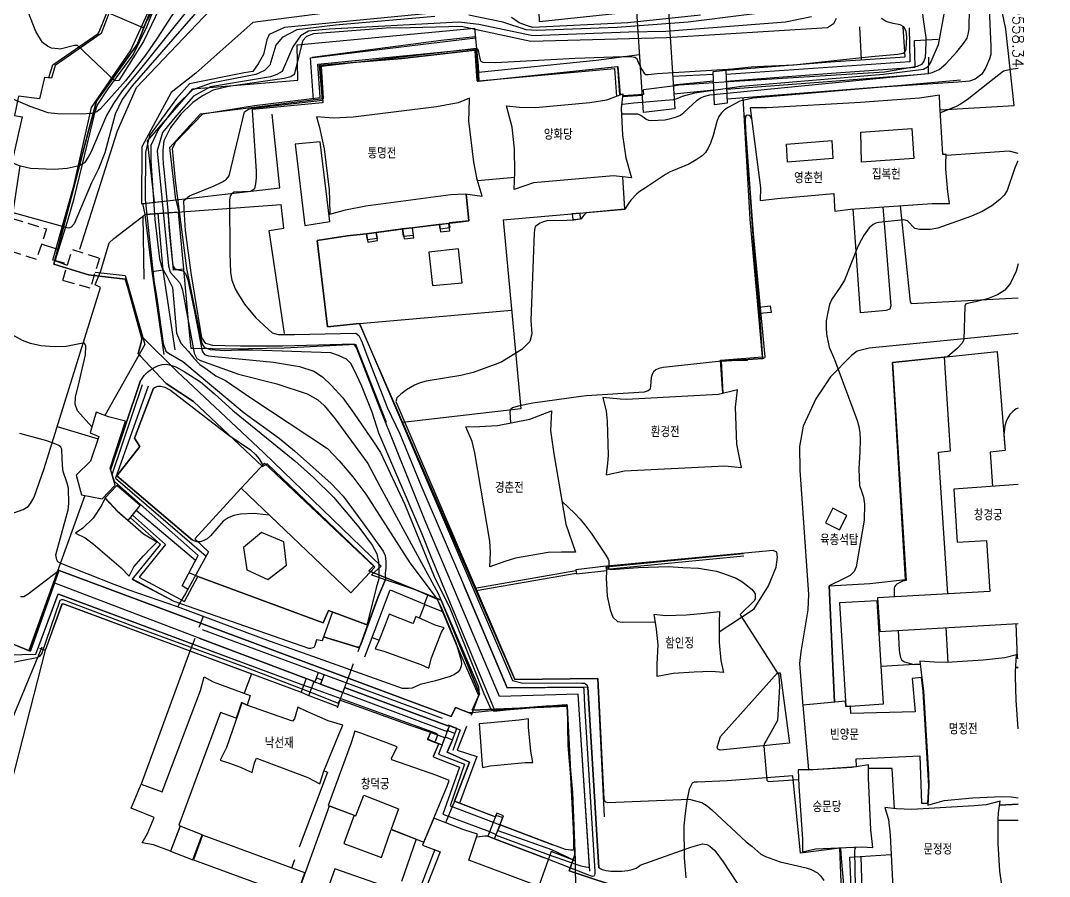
# Model space of a CAD drawing. Header units: feet. Extents: x 197796 to 199821, y 552499 to 555392.
# Drawn here: x 199376.7 to 199564, y 553219.3 to 553375.1 of the extents above; entities that cross this region are included whole.
import ezdxf

# ---------------------------------------------------------------- set-up
doc = ezdxf.new("R2010")
doc.units = ezdxf.units.FT
doc.header["$MEASUREMENT"] = 0
doc.linetypes.add('ANYANG3', pattern=[3, 2, -1])
for name, color, linetype in [('AAA004', 7, 'ANYANG3'), ('AAA008', 7, 'CONTINUOUS'), ('AAC001', 7, 'CONTINUOUS'), ('ADA085', 1, 'CONTINUOUS'), ('AE0101', 7, 'CONTINUOUS'), ('AE150', 7, 'CONTINUOUS'), ('AZ020', 7, 'CONTINUOUS'), ('AZ080', 1, 'CONTINUOUS'), ('AZ0801', 7, 'CONTINUOUS'), ('CAA001', 7, 'CONTINUOUS'), ('CAA002', 30, 'CONTINUOUS'), ('DD001', 3, 'CONTINUOUS'), ('wipco_image', 2, 'CONTINUOUS'), ('wipco_지적', 20, 'CONTINUOUS'), ('ZC003', 7, 'CONTINUOUS'), ('ZC601', 7, 'CONTINUOUS')]:
    doc.layers.add(name, color=color, linetype=linetype)
doc.styles.add('NGSW', font='ROMANS.shx', dxfattribs={"bigfont": 'NGSW.shx'})
picture_1 = doc.add_image_def('image1.jpg', size_in_pixel=(8269, 5907))

msp = doc.modelspace()

# ---------------------------------------------------------------- linework, layer by layer
at = {"layer": 'AAA004', "color": 255}
for points in [[(199374.36, 553333.26), (199373.44, 553333.56), (199374.36, 553336.55), (199375.14, 553339.11), (199381.36, 553337.21), (199379.57, 553331.62), (199374.36, 553333.26)], [(199391.04, 553331.87), (199389.35, 553326.39), (199384.34, 553327.81), (199386.1, 553333.47), (199391.04, 553331.87)]]:
    msp.add_lwpolyline(points, dxfattribs=at)
at = {"layer": 'AAA008', "color": 255}
for points in [[(199460.73, 553343.18), (199459.82, 553346.18), (199459.2, 553349.37), (199458.3, 553356.9), (199458.33, 553358.62), (199458.44, 553360.98), (199456.36, 553360.14), (199452.4, 553359.42), (199437.23, 553357.53), (199433.57, 553357.34), (199430.53, 553357.62), (199431.13, 553355.63), (199431.96, 553351.76), (199432.89, 553344.3), (199432.95, 553342.36), (199432.96, 553339.87), (199435.81, 553340.7), (199439.56, 553341.4), (199455.03, 553343.48), (199457.62, 553343.59), (199460.73, 553343.18)], [(199486.36, 553361.76), (199486.06, 553359.21), (199486.29, 553354.27), (199486.88, 553350.16), (199487.92, 553346.5), (199484.62, 553346.87), (199470.08, 553345.61), (199466.54, 553344.39), (199466.7, 553347.5), (199466.63, 553351.75), (199466.19, 553355.74), (199465.7, 553357.52), (199465.14, 553359.58), (199467.55, 553359.36), (199470.45, 553359.29), (199480.33, 553360.19), (199483.41, 553360.7), (199486.36, 553361.76)], [(199544.04, 553361.57), (199540.39, 553360.98), (199529.64, 553360.23), (199512.54, 553359.27), (199509.56, 553359.24), (199509.9, 553356.36), (199511.39, 553344.65), (199511.36, 553342.35), (199514.51, 553342.75), (199524.8, 553343.63), (199524.91, 553341.2), (199524.95, 553340.45), (199527.79, 553340.82), (199542.68, 553341.81), (199545.85, 553341.82), (199545.55, 553343.92), (199545.18, 553348.08), (199545.18, 553349.11), (199545.25, 553350.74), (199544.63, 553350.74), (199544.09, 553359.84), (199544.04, 553361.57)], [(199538.99, 553355.5), (199539.37, 553350.04), (199529.81, 553349.32), (199529.66, 553354.82), (199538.99, 553355.5)], [(199524.42, 553353.29), (199524.57, 553349.99), (199516.34, 553349.32), (199516.18, 553352.65), (199524.42, 553353.29)], [(199482.7, 553306.49), (199483.31, 553303.99), (199483.47, 553302.22), (199483.66, 553295.96), (199483.55, 553294.58), (199483.31, 553292.41), (199486.65, 553293.13), (199504.9, 553294.06), (199507.93, 553293.79), (199507.09, 553298.02), (199506.86, 553304.74), (199507.23, 553307.91), (199503.76, 553307.06), (199487.01, 553306.16), (199485.88, 553306.23), (199482.7, 553306.49)], [(199395.77, 553302.18), (199392.69, 553302.98), (199391.21, 553303.56), (199390.45, 553303.84), (199389.35, 553300.09), (199390.93, 553299.39), (199389.4, 553294.91), (199386.76, 553292.36), (199387.78, 553288.78), (199391.5, 553288.03), (199393.92, 553290.57), (199392.96, 553293.64), (199395.77, 553302.18)], [(199473.38, 553304.09), (199473.18, 553300.52), (199473.8, 553296.23), (199475.97, 553283.44), (199477.7, 553278.37), (199475.16, 553278.37), (199472.75, 553278.31), (199466.77, 553277.28), (199464.86, 553276.67), (199462.13, 553275.69), (199462.22, 553278.29), (199462.12, 553280.37), (199459.39, 553296.46), (199458.89, 553298.49), (199457.75, 553301.18), (199460.27, 553301.2), (199463.5, 553301.43), (199469.41, 553302.57), (199473.38, 553304.09)], [(199436.81, 553270.95), (199441.2, 553275.6), (199421.11, 553294.53), (199416.83, 553289.98), (199436.81, 553270.95)], [(199394.22, 553290.47), (199392.05, 553288.25), (199394.37, 553285.73), (199396.24, 553284.09), (199398.45, 553286.85), (199394.22, 553290.47)], [(199558.34, 553290.66), (199546.62, 553289.81), (199547.21, 553280.16), (199552.56, 553280.49), (199553.17, 553271.19), (199532.71, 553270.05), (199533.12, 553263.9), (199558.34, 553265.37)], [(199401.47, 553280.18), (199399.05, 553281.65), (199394.28, 553285.79), (199392.9, 553287.28), (199392.04, 553288.25), (199391.42, 553286.84), (199389.88, 553284.56), (199388.03, 553282.71), (199386.66, 553281.83), (199388.43, 553280.96), (199389.86, 553279.85), (199394.96, 553275.49), (199396.42, 553273.97), (199397.3, 553275.7), (199399.05, 553277.69), (199400.39, 553279.06), (199401.47, 553280.18)], [(199420.54, 553281.92), (199417.25, 553279.17), (199417.85, 553275.13), (199421.7, 553273.35), (199425.07, 553276.01), (199424.58, 553280.21), (199420.54, 553281.92)], [(199526.95, 553250.23), (199533.83, 553250.73), (199532.66, 553269.48), (199525.81, 553269.12), (199526.95, 553250.23)], [(199453.81, 553264.55), (199452.14, 553265.06), (199449.73, 553266.14), (199448.63, 553266.63), (199448.25, 553265.57), (199448.09, 553265.39), (199443.82, 553267.04), (199443.04, 553265.11), (199441.89, 553262.2), (199441.25, 553260.74), (199442.84, 553260.33), (199449.56, 553257.9), (199451, 553257.25), (199451.5, 553259.11), (199453.3, 553263.76), (199453.81, 553264.55)], [(199492.58, 553255.7), (199492.6, 553257.97), (199492.76, 553261.45), (199492.5, 553264.35), (199492.03, 553267.04), (199494.07, 553266.83), (199497.93, 553266.91), (199501.19, 553267.22), (199503.96, 553267.57), (199503.87, 553265.53), (199503.86, 553261.89), (199504.18, 553258.64), (199504.7, 553256.46), (199502.49, 553256.63), (199499.32, 553256.52), (199495.54, 553256.26), (199492.58, 553255.7)], [(199558.34, 553246.2), (199557.98, 553251.38), (199557.88, 553255.69), (199557.87, 553256.63), (199558.01, 553259.65), (199555.94, 553259.1), (199551.98, 553258.68), (199545.34, 553258.23), (199543.08, 553258.34), (199540.41, 553258.5), (199540.74, 553255.96), (199541.08, 553253.1), (199542.03, 553237.95), (199542.08, 553235.88), (199541.91, 553232.26), (199544.86, 553233.12), (199550.05, 553233.6), (199555.39, 553233.87), (199557.04, 553233.82), (199558.33, 553233.6)], [(199418.45, 553252.25), (199417.95, 553250.52), (199416.91, 553251), (199416.37, 553249.36), (199415.95, 553248.1), (199413.08, 553249.17), (199405.49, 553228.63), (199405.73, 553228.53), (199403.94, 553223.94), (199400.87, 553225.07), (199398.8, 553225.43), (199399.78, 553227.12), (199400.99, 553230.07), (199399.35, 553230.73), (199396.78, 553231.71), (199398.61, 553236.11), (199402.46, 553234.72), (199409.44, 553253.15), (199410.07, 553255.64), (199411.73, 553254.76), (199418.45, 553252.25)], [(199539.05, 553255.34), (199539.6, 553249.26), (199527.86, 553248.97), (199527.83, 553250.28), (199526.94, 553250.22), (199526.88, 553251.25), (199519.11, 553250.51), (199520.16, 553238.72), (199528.92, 553239.33), (199528.85, 553240.72), (199540.46, 553241.27), (199540.74, 553232.67), (199541.91, 553232.68), (199542.05, 553235.72), (199541.04, 553253.06), (199540.71, 553255.51), (199539.05, 553255.34)], [(199435.37, 553246.83), (199432.71, 553247.67), (199428.68, 553249.39), (199427.15, 553250.13), (199426.57, 553248.03), (199426.21, 553247.58), (199417.85, 553250.51), (199416.95, 553250.93), (199416.29, 553248.89), (199414.16, 553242.78), (199412.99, 553240.46), (199414.73, 553239.95), (199416.69, 553239.19), (199417.72, 553238.7), (199418.82, 553238.25), (199419.27, 553240.02), (199419.63, 553240.87), (199428.95, 553237.32), (199431.19, 553236.18), (199431.91, 553238.45), (199434.6, 553245.13), (199435.37, 553246.83)], [(199460.17, 553247.07), (199460.34, 553244.66), (199460.69, 553240.5), (199460.81, 553239.12), (199462.21, 553239.45), (199468.54, 553240.03), (199469.96, 553240.04), (199469.6, 553242.13), (199469.17, 553246.5), (199469.14, 553247.98), (199467.49, 553247.75), (199461.62, 553247.21), (199460.17, 553247.07)], [(199444.17, 553227.89), (199450.08, 553225.55), (199454.35, 553235.74), (199454.73, 553236.79), (199452.45, 553237.69), (199444.27, 553240.57), (199444.24, 553240.79), (199445.23, 553242.91), (199443.17, 553243.72), (199438.64, 553245.37), (199437.56, 553245.77), (199436.9, 553243.61), (199432.7, 553232.23), (199437.71, 553230.37), (199439.19, 553234.11), (199445.51, 553231.6), (199444.17, 553227.89)], [(199531.09, 553239.61), (199528.08, 553239.15), (199524.08, 553238.89), (199520.65, 553238.72), (199518.3, 553238.69), (199518.42, 553235.76), (199519.06, 553226.08), (199519.08, 553223.8), (199521.44, 553224.31), (199529.8, 553224.68), (199531.85, 553224.57), (199531.53, 553227.8), (199531.06, 553237.27), (199531.09, 553239.61)], [(199426.58, 553214.59), (199428.6, 553220.2), (199432.9, 553232.15), (199437.44, 553230.47), (199435.52, 553225.29), (199442.41, 553222.76), (199444.16, 553227.88)], [(199555.08, 553232.99), (199552.52, 553232.37), (199550.33, 553232.14), (199539, 553231.48), (199536.21, 553231.64), (199534.07, 553231.87), (199534.75, 553229.68), (199535.05, 553226.85), (199535.45, 553218.51), (199535.39, 553216.24), (199535.1, 553213.78), (199537.42, 553214.44), (199539.98, 553214.95), (199547.84, 553215.39), (199551.96, 553215.41), (199553.07, 553215.37), (199556.02, 553214.95), (199555.5, 553216.95), (199555.02, 553220.27), (199554.69, 553225.3), (199554.68, 553229.67), (199554.79, 553230.91), (199555.08, 553232.99)], [(199469.68, 553218), (199458.29, 553222.3), (199459.9, 553226.99), (199457.41, 553227.77), (199451.94, 553229.9), (199449.89, 553225.02), (199453.06, 553223.82), (199450.86, 553218.07), (199450.32, 553216.87), (199452.23, 553216.32), (199461.97, 553212.7), (199460.6, 553208.69), (199465.43, 553206.73), (199469.68, 553218)], [(199409.74, 553226.9), (199405.73, 553228.49), (199403.94, 553223.92), (199408.04, 553222.33), (199409.74, 553226.9)], [(199444.16, 553227.88), (199448.71, 553226.07), (199446.03, 553218.39)], [(199409.8, 553226.85), (199408.14, 553222.36), (199426.83, 553215.45), (199428.41, 553219.98), (199409.8, 553226.85)], [(199442.41, 553217.75), (199433.88, 553220.67), (199432.21, 553215.91)]]:
    msp.add_lwpolyline(points, dxfattribs=at)
at = {"layer": 'AAC001', "color": 255}
for points in [[(199385.2, 553330.56), (199382.98, 553331.36), (199385.19, 553338.53), (199386.44, 553342.76), (199390.26, 553358.51), (199390.61, 553359.64), (199392.6, 553362.71), (199397.15, 553368.9), (199399.68, 553374), (199403.3, 553383.17)], [(199383.48, 553333.42), (199380.46, 553334.4)], [(199390.25, 553329.3), (199395.69, 553328.74), (199399.28, 553316.16), (199392, 553303.25)], [(199398.91, 553317.44), (199405.22, 553311.15), (199420.89, 553296.47), (199442.31, 553275.78), (199440.6, 553274.19), (199443.22, 553273.32), (199448.51, 553271.55), (199452.55, 553269.77), (199455.76, 553262.12), (199459.52, 553253.52), (199460.04, 553252.25), (199459.08, 553249.58), (199458.72, 553248.64)], [(199416.83, 553289.98), (199408.42, 553280.76), (199410.89, 553278.38), (199406.7, 553270.82), (199405.75, 553269.27), (199405.25, 553268.36)], [(199388.35, 553288.66), (199378.14, 553260.46)], [(199393.68, 553272.43), (199383.89, 553276.35)], [(199438.16, 553260.26), (199439.55, 553264.14), (199441.78, 553270.21), (199443.11, 553273.36)], [(199431.79, 553258.69), (199422.17, 553262.07), (199413.19, 553265.42), (199405.22, 553268.37), (199396.44, 553271.4)], [(199409.9, 553266.64), (199409.13, 553264.61)], [(199408.37, 553262.61), (199407.24, 553259.63), (199398.61, 553236.11)], [(199434.36, 553249.99), (199434.99, 553251.8), (199436.42, 553255.7), (199437.3, 553258.07)], [(199492.18, 553211.64), (199477.8, 553216.59), (199477.7, 553222.1), (199477.55, 553226.43), (199477.2, 553234.62), (199476.46, 553243.23), (199476.28, 553250.43), (199472.37, 553250.31), (199465.42, 553249.78), (199458.9, 553249.11)], [(199457.9, 553246.62), (199456.15, 553242.29), (199459.76, 553241.17), (199456.59, 553232.64), (199455.67, 553232.99), (199454.07, 553229.07)], [(199431.94, 553238.52), (199432.58, 553238.31), (199427.39, 553224.61)], [(199452.08, 553224.19), (199448.99, 553216.14)], [(199426.04, 553220.86), (199426.64, 553222.42)], [(199477.68, 553222.15), (199473.28, 553223.85), (199470.55, 553216.18), (199469.36, 553216.69)]]:
    msp.add_lwpolyline(points, dxfattribs=at)
at = {"layer": 'ADA085', "color": 255}
for points in [[(199395.31, 553383.17), (199391.32, 553372.8), (199382.94, 553366.94), (199382.29, 553364.65), (199381.04, 553364.79), (199380.09, 553360.87), (199376.29, 553361.36), (199375.54, 553357.86), (199376.97, 553357.59), (199375.07, 553349.31), (199376.54, 553348.7), (199375.05, 553339.04), (199365.06, 553297.8), (199364.32, 553295.92), (199362.5, 553292.29), (199361.92, 553291.6), (199350.67, 553287.78), (199350.29, 553287.97), (199350.01, 553288.77), (199349.95, 553294.31)], [(199384.69, 553330.95), (199382.53, 553331.49), (199386.37, 553345.04), (199389.6, 553359.29), (199396.71, 553369.59), (199400.09, 553377.11), (199402.42, 553383.17)], [(199387.48, 553333.52), (199394.34, 553355.03), (199397.76, 553362.96), (199413.7, 553379.68), (199420.43, 553383.17)], [(199520.03, 553383.16), (199520.07, 553379.3), (199494.67, 553376.78), (199495.79, 553359.05)], [(199544.15, 553358.89), (199557.6, 553359.65), (199556.1, 553373.55), (199555.1, 553378.24), (199553.45, 553383.16)], [(199490.13, 553358.37), (199488.87, 553376.76), (199471.17, 553374.91), (199470.98, 553380.53), (199442.93, 553377.89), (199418.96, 553374.78), (199408.58, 553365.54), (199404.11, 553362.03), (199398.73, 553352.16), (199398.68, 553341.79), (199423.9, 553344.68)], [(199558.34, 553350.95), (199556.73, 553351.35), (199545.24, 553350.54)], [(199346.51, 553275.17), (199377.16, 553286.12), (199378.03, 553286.66), (199378.5, 553287.18), (199379.12, 553288.36), (199380.94, 553293.6), (199391.24, 553326.54), (199390.26, 553327.02), (199391.26, 553329.58), (199392.79, 553334.64), (199393.65, 553335.47), (199399.37, 553339.83), (199424.12, 553341.62)], [(199533.67, 553341.21), (199535.17, 553323.21), (199534.98, 553322.6), (199534.28, 553322.33), (199529.61, 553321.89), (199528.27, 553340.85)], [(199536.88, 553341.42), (199538.66, 553323.94), (199538.85, 553323.61), (199558.34, 553324.66)], [(199558.34, 553318.13), (199531.22, 553315.51), (199529.03, 553314.92), (199528.01, 553314.17), (199524.18, 553310.27), (199521.51, 553306.25), (199519.17, 553301.27), (199518.49, 553297.61), (199518.58, 553293.29), (199520.17, 553270.63), (199520.01, 553267.82), (199518.75, 553260.21), (199518.54, 553258.06), (199519.13, 553250.34)], [(199503.87, 553263.83), (199510.27, 553268.04), (199512.87, 553272.24), (199514.24, 553275.63), (199514.54, 553277.42), (199514.4, 553278.34), (199513.74, 553278.65), (199483.43, 553275.78), (199483.29, 553273.7), (199483.48, 553270.32), (199484.03, 553267.83), (199484.53, 553266.52), (199485.39, 553265.73), (199486.23, 553265.58), (199492.27, 553265.67)], [(199380.52, 553261.06), (199374.82, 553247.26)], [(199525.91, 553222.98), (199525.84, 553224.43), (199518.68, 553223.56), (199517.32, 553237.62), (199505.36, 553236.71), (199499.96, 553236.5), (199499.34, 553236.49), (199498.98, 553236.28), (199498.44, 553235.19), (199497.99, 553233.07), (199497.67, 553230.77), (199497.47, 553228.53), (199497.51, 553222.75), (199497.83, 553219.04)]]:
    msp.add_lwpolyline(points, dxfattribs=at)
msp.add_lwpolyline([(199516.71, 553243.55), (199504.07, 553242.28), (199503.65, 553242.49), (199503.5, 553242.85), (199504.14, 553244.79), (199514.51, 553256.36), (199514.99, 553256.35)], close=True, dxfattribs=at)
at = {"layer": 'AE0101', "color": 255}
msp.add_lwpolyline([(199483.42, 553275.03), (199483.32, 553275.82), (199477.77, 553275.11), (199477.89, 553274.38)], close=True, dxfattribs=at)
at = {"layer": 'AE150', "color": 255}
for points in [[(199495.79, 553359.05), (199490.13, 553358.37), (199488.87, 553376.76), (199494.67, 553376.78)], [(199505.36, 553360.11), (199503.05, 553359.78), (199502.81, 553365.85), (199505.1, 553366.11)], [(199398.96, 553341.82), (199404.96, 553342.51), (199405.46, 553340.27), (199399.37, 553339.83)], [(199478.58, 553340.06), (199477.11, 553339.93), (199477.22, 553338.91), (199478.65, 553339.06)], [(199454.67, 553338.21), (199452.94, 553337.99), (199453.12, 553336.65), (199454.84, 553336.85)], [(199441.44, 553336.54), (199439.66, 553336.29), (199439.93, 553334.81), (199441.64, 553335.07)], [(199448.01, 553337.41), (199446.2, 553337.19), (199446.55, 553335.39), (199448.26, 553335.59)], [(199511.26, 553321.77), (199511.17, 553322.98), (199513.2, 553323.17), (199513.34, 553321.99)], [(199507.23, 553313.31), (199508.95, 553313.42), (199508.96, 553313.27), (199507.24, 553313.18)], [(199430.26, 553254.65), (199430.9, 553256.46), (199431.94, 553256.07), (199431.3, 553254.29)], [(199430.12, 553254.81), (199428.67, 553255.37), (199427.74, 553252.84), (199429.16, 553252.28)], [(199456.13, 553246.24), (199454.76, 553246.76), (199454.33, 553245.67), (199453.99, 553244.75), (199455.31, 553244.19)], [(199453.42, 553243.26), (199453.9, 553244.53), (199451.34, 553245.53), (199450.84, 553244.28)], [(199464.63, 553230.34), (199463.37, 553230.82), (199461.75, 553226.67), (199463, 553226.17)]]:
    msp.add_lwpolyline(points, close=True, dxfattribs=at)
at = {"layer": 'AZ020', "color": 255}
msp.add_lwpolyline([(199525.83, 553282.43), (199527.13, 553285.02), (199524.56, 553286.34), (199523.23, 553283.69)], close=True, dxfattribs=at)
at = {"layer": 'AZ080', "color": 255}
for points in [[(199429.74, 553368.47), (199453.29, 553371.56), (199459.5, 553372.25)], [(199504.64, 553307.28), (199504.32, 553313.14), (199511.83, 553313.59), (199511.27, 553321.61), (199510.31, 553332.43), (199508.58, 553357.85)], [(199464.56, 553338.84), (199486.73, 553340.77), (199486.33, 553346.68)], [(199483.03, 553230.19), (199481.82, 553255.37), (199466.67, 553255.18), (199438.38, 553320), (199432.59, 553319.39), (199430.67, 553335.07), (199436.14, 553335.95), (199439.66, 553336.29), (199446.38, 553337.22), (199452.88, 553337.98), (199458.32, 553338.68), (199457.83, 553343.56)], [(199399.16, 553328.07), (199399, 553339.55)], [(199480.31, 553220.3), (199478.23, 553252.52), (199463.91, 553252.05), (199450.35, 553284.04)], [(199463.04, 553249.54), (199451.45, 553277.51)], [(199481.99, 553220.85), (199479.99, 553253.79), (199465.31, 553253.65), (199457.3, 553272.49)]]:
    msp.add_lwpolyline(points, dxfattribs=at)
at = {"layer": 'AZ0801', "color": 255}
for points in [[(199382.29, 553364.65), (199381.84, 553364.76), (199382.56, 553367.04), (199390.78, 553372.76), (199391, 553373.05), (199394.75, 553382.43), (199395.04, 553383.17)], [(199505.1, 553366.11), (199524.16, 553367.63), (199537.76, 553368.55), (199537.39, 553373.97)], [(199538.47, 553373.82), (199538.64, 553367.61), (199505.14, 553365.28)], [(199529.81, 553368.01), (199529.5, 553373.98)], [(199401.04, 553342.06), (199399.8, 553353.21), (199408.05, 553362.71), (199427.15, 553364.28), (199427.05, 553370.69), (199459.36, 553373.75), (199460.01, 553366.8), (199460.14, 553364.17), (199484.82, 553366.39), (199485.17, 553361.33)], [(199430, 553360.69), (199429.46, 553368.32), (199459.53, 553371.96)], [(199404.96, 553342.51), (199403.85, 553351.99), (199409.46, 553358.17), (199431.86, 553360.92), (199431.46, 553366.85), (199459.7, 553370.11)], [(199505.19, 553364.1), (199524.37, 553365.56), (199538.77, 553366.57), (199539.57, 553366.62), (199539.49, 553371.49), (199543.78, 553371.75)], [(199460.06, 553365.74), (199481.46, 553367.9), (199489.41, 553368.93)], [(199505.25, 553362.62), (199525.21, 553364.15), (199539.23, 553365.23), (199541.99, 553365.49), (199542.07, 553368.49)], [(199495.41, 553365.01), (199502.83, 553365.37)], [(199495.51, 553363.44), (199502.88, 553364.14)], [(199505.33, 553360.88), (199524.71, 553362.39), (199537.07, 553363.35), (199547.86, 553364.33)], [(199486.31, 553361.33), (199489.91, 553361.53)], [(199495.62, 553361.76), (199502.94, 553362.5)], [(199504.56, 553307.25), (199504.15, 553313.3), (199511.77, 553313.9), (199509.54, 553338.95), (199508.26, 553361.11)], [(199423.9, 553344.68), (199422.46, 553358.08)], [(199433.01, 553338.52), (199431.22, 553353.08), (199426.68, 553352.63), (199428.46, 553337.83), (199433.01, 553338.52)], [(199459.88, 553346.01), (199466.65, 553346.62)], [(199443.29, 553301.98), (199437.71, 553316.16), (199424.65, 553315.51), (199414.96, 553315.32), (199408.17, 553315.4), (199407.76, 553315.43), (199407.36, 553319.01), (199406.38, 553329.84), (199404.5, 553329.7), (199403.52, 553340.13)], [(199406.38, 553329.84), (199405.43, 553340.27)], [(199424.7, 553318.16), (199421.93, 553336.92), (199424.62, 553337.35), (199424.12, 553341.62)], [(199402.83, 553314.36), (199400.63, 553329.51), (199399.37, 553339.83)], [(199404.8, 553315.16), (199402.66, 553329.67), (199401.71, 553340)], [(199400.64, 553329.47), (199402.66, 553329.73)], [(199524.91, 553251.06), (199523.94, 553272.2), (199531.33, 553272.65), (199537.81, 553273.38), (199535.45, 553312.87), (199554.53, 553314.85), (199555.98, 553296.83), (199553.25, 553296.58), (199553.66, 553290.33)], [(199545.55, 553270.77), (199543.82, 553296.58), (199546.04, 553296.81), (199544.95, 553313.86)], [(199398.47, 553309.44), (199393.05, 553293.35)], [(199407.11, 553271.56), (199406.1, 553272.23), (199409.02, 553277.77), (199393.79, 553291.21), (199393.36, 553292.51), (199398.87, 553308.9)], [(199399.88, 553308.57), (199393.93, 553291.79), (199410.48, 553277.64)], [(199400.9, 553308.21), (199397.39, 553299.12), (199398.36, 553297.61), (199394.17, 553292.25), (199408, 553280.51)], [(199383.33, 553301.25), (199390.79, 553298.98)], [(199404.63, 553269.39), (199397.06, 553273.42), (199402.16, 553279.72), (199396.66, 553284.61)], [(199397.04, 553285.08), (199403.06, 553279.73), (199398.25, 553273.79), (199406.52, 553269.34), (199408.94, 553273.92), (199431.78, 553265.49), (199432.72, 553267.75), (199439.89, 553265.05)], [(199483.34, 553275.66), (199508.32, 553278.11)], [(199508.4, 553277.59), (199483.4, 553275.2)], [(199375.33, 553261.6), (199378.43, 553260.35), (199383.69, 553275.03), (199455.1, 553248.4), (199455.89, 553250.06), (199458.83, 553248.92)], [(199459.41, 553271.82), (199477.78, 553275.01)], [(199477.87, 553274.48), (199459.64, 553271.28)], [(199367.22, 553259.48), (199374.34, 553259.65), (199379.44, 553259.76), (199383.51, 553270.76), (199428.21, 553254.12)], [(199439.33, 553259.28), (199443.96, 553271.48), (199450.22, 553268.9), (199450.84, 553270.53)], [(199380.09, 553260.88), (199381.19, 553260.49), (199384.28, 553269.02), (199427.74, 553252.84)], [(199433.46, 553267.47), (199431.6, 553262.19), (199430.57, 553262.38), (199430.27, 553261.37)], [(199449.3, 553266.33), (199450.28, 553268.8), (199453.49, 553267.52)], [(199558.34, 553258.99), (199558.25, 553258.99), (199557.96, 553265.35)], [(199409.76, 553264.27), (199453.46, 553248.12)], [(199545.57, 553258.25), (199545.24, 553264.61)], [(199409.18, 553262.68), (199428.67, 553255.37)], [(199431.86, 553262.93), (199438.39, 553260.9)], [(199440.67, 553262.8), (199441.94, 553262.32)], [(199540.48, 553257.96), (199533.41, 553257.53)], [(199558.34, 553257.37), (199557.9, 553257.36)], [(199431.3, 553254.29), (199445.93, 553248.87), (199454.33, 553245.67), (199452.8, 553241.6), (199457.49, 553239.73), (199454.9, 553232.14), (199462.74, 553229.2)], [(199429.16, 553252.28), (199434.45, 553250.24)], [(199429.67, 553253.64), (199434.96, 553251.71)], [(199435.68, 553253.68), (199454.49, 553246.71), (199454.53, 553246.85), (199456.7, 553246.02), (199455.36, 553242.26)], [(199452.81, 553243.5), (199451.8, 553241.1), (199456.58, 553239.18), (199453.58, 553230.64), (199462.08, 553227.5)], [(199455.31, 553244.19), (199454.38, 553241.95), (199458.45, 553240.14), (199455.67, 553232.99), (199463.13, 553230.18)], [(199535.81, 553231.68), (199535.42, 553238.99), (199531.08, 553238.99)], [(199554.98, 553232.27), (199558.33, 553232.44)], [(199463.59, 553227.7), (199473.33, 553224.2)], [(199463.99, 553228.72), (199473.57, 553225.09)], [(199463, 553226.17), (199472.1, 553222.67)], [(199463.25, 553226.81), (199472.76, 553223.3)], [(199520.51, 553184.54), (199527.44, 553184.83), (199526.46, 553208.76), (199525.91, 553222.98)], [(199521.63, 553179.14), (199529.63, 553179.59), (199528.78, 553198.67), (199527.68, 553222.82), (199535.22, 553223.3)], [(199535, 553179.67), (199534.65, 553186.14), (199530.83, 553187), (199529.73, 553222.95)]]:
    msp.add_lwpolyline(points, dxfattribs=at)
msp.add_lwpolyline([(199456.4, 553333.55), (199451.02, 553332.95), (199451.67, 553326.88), (199457.1, 553327.39)], close=True, dxfattribs=at)
at = {"layer": 'CAA001', "color": 255}
for points, elevation in [([(199414.29, 553383.17), (199398.2, 553364.67), (199396.97, 553363.22), (199395.18, 553360.78), (199393.91, 553358.11), (199391.99, 553351.06), (199390.86, 553348.16), (199389.61, 553345.59), (199386.4, 553338.12), (199385.86, 553337.51), (199385.39, 553337.33), (199375.13, 553340.21)], 45), ([(199374.34, 553259.65), (199379.44, 553259.76), (199383.5, 553270.69), (199383.56, 553270.72), (199428.21, 553254.12), (199429.67, 553253.64), (199434.96, 553251.71), (199451.71, 553245.65), (199452.19, 553245.44), (199452.46, 553245.27), (199452.58, 553245.14), (199452.61, 553245.03), (199452.19, 553243.85), (199452.22, 553243.74), (199453.41, 553243.29), (199453.42, 553243.26), (199452.8, 553241.6), (199457.49, 553239.73), (199454.9, 553232.14), (199462.74, 553229.2), (199463.97, 553228.68), (199464, 553228.59), (199463.58, 553227.77), (199463.59, 553227.7), (199473.33, 553224.2), (199477.62, 553222.2), (199477.75, 553222.25), (199477.21, 553234.61), (199476.46, 553243.23), (199476.28, 553250.44), (199476.08, 553250.54), (199465.4, 553249.78), (199463.02, 553249.54), (199462.62, 553250.54), (199451.45, 553277.51), (199449.82, 553281.62), (199441.9, 553300), (199440.72, 553303.83), (199438.78, 553308.68), (199437.49, 553311.43), (199436.79, 553312.71), (199436.04, 553313.46), (199434.57, 553314.18), (199433.18, 553314.61), (199418.99, 553315.15), (199416.29, 553315.13), (199413.89, 553315.03), (199411.25, 553315.18), (199410.24, 553315.56), (199409.74, 553316.31), (199409.48, 553317.51), (199406.96, 553329.99), (199404.89, 553346.04), (199404.32, 553351.83), (199404.89, 553352.97), (199409.86, 553358.13), (199419.25, 553359.64), (199431.21, 553361.14), (199430.83, 553367.18), (199459.32, 553370.01), (199459.66, 553370.04), (199459.81, 553370.03), (199459.9, 553369.97), (199460.02, 553369.68), (199460.17, 553368.79), (199460.34, 553367.95), (199460.46, 553367.72), (199460.85, 553367.55), (199463.24, 553367.49), (199477.68, 553368.27), (199486.34, 553368.58), (199487.74, 553368.61), (199488.56, 553368.49), (199488.81, 553368.27), (199489.35, 553367.1), (199489.8, 553366.21), (199490.22, 553365.56), (199490.55, 553365.33), (199490.93, 553365.3), (199492.58, 553365.48), (199505.44, 553366.28), (199506.32, 553366.36), (199509.7, 553366.73), (199512.05, 553366.85), (199517.5, 553367.06), (199531.64, 553368.61), (199536.41, 553369), (199537.39, 553369.19), (199537.68, 553369.38), (199537.97, 553369.95), (199538.09, 553372.09), (199537.93, 553373.2), (199537.52, 553373.99), (199536.87, 553374.38), (199535.58, 553374.59), (199534.65, 553374.85), (199534.21, 553375.04), (199533.45, 553375.53)], 40), ([(199558.34, 553366.41), (199556.94, 553366.2), (199555.66, 553365.9), (199553.98, 553364.58), (199549.05, 553360.71), (199547.85, 553359.91), (199547.06, 553359.5), (199544.18, 553358.35)], 35), ([(199509.79, 553357.26), (199509.65, 553357.6), (199509.46, 553357.82), (199509.25, 553357.87), (199508.98, 553357.88), (199508.83, 553357.82), (199508.73, 553357.7), (199508.67, 553357.55), (199508.61, 553357.06), (199508.71, 553355.28), (199510.08, 553336.3), (199512.19, 553313.92), (199512.13, 553313.7), (199511.94, 553313.62), (199504.32, 553313.14), (199493.68, 553311.96), (199492.91, 553311.78), (199492.34, 553311.55), (199491.96, 553311.18), (199491.7, 553310.7), (199491.53, 553310.13), (199491.45, 553309.38), (199491.38, 553308.46), (199491.24, 553307.94), (199490.96, 553307.7), (199490.24, 553307.5), (199479.7, 553306.81), (199478.71, 553306.67), (199469.93, 553305.5), (199467.3, 553304.93), (199466.27, 553304.65), (199465.94, 553304.38), (199465.75, 553303.89), (199465.88, 553301.89)], 35), ([(199393.05, 553293.35), (199398.47, 553309.44), (199399.18, 553310.49), (199399.75, 553311.11), (199400.24, 553311.46), (199400.82, 553311.82), (199401.66, 553312.28), (199402.43, 553312.54), (199403.22, 553312.55), (199404.05, 553312.42), (199404.91, 553312.08), (199406.46, 553311.23), (199409.41, 553309.34), (199411.92, 553307.21), (199415.35, 553304.14), (199426.59, 553294.99), (199430.02, 553291.94), (199433.67, 553288.34), (199438.26, 553282.89), (199440.72, 553279.61), (199441.54, 553278.07), (199441.85, 553276.56), (199441.9, 553275.56), (199441.9, 553273.51), (199441.42, 553271.88), (199439.77, 553265.23), (199439.6, 553265.16), (199432.72, 553267.75), (199431.78, 553265.49), (199408.94, 553273.92), (199407.5, 553274.52), (199407.38, 553274.66), (199408.54, 553276.85), (199397.7, 553285.92)], 45), ([(199475.27, 553287.56), (199477.53, 553285.43), (199478.58, 553284.33), (199479.61, 553283.11), (199480.68, 553281.61), (199483.23, 553277.81), (199483.68, 553277.1), (199483.78, 553276.78), (199483.8, 553276.55), (199483.79, 553276.13), (199483.74, 553275.81), (199483.71, 553275.6), (199483.71, 553275.48), (199483.74, 553275.35), (199483.81, 553275.26), (199483.92, 553275.23), (199484.23, 553275.2), (199489.13, 553275.53), (199494.67, 553275.71), (199497.29, 553275.55), (199500.13, 553275.45), (199503.4, 553274.87), (199504.68, 553274.49), (199507, 553273.59), (199508, 553273.01), (199508.48, 553272.66), (199509.92, 553271.53), (199510.42, 553270.76), (199510.42, 553269.87), (199510.35, 553269.52), (199507.72, 553267.01), (199507.83, 553266.74), (199514.77, 553255.96), (199514.89, 553253.87), (199514.5, 553247.69), (199512.5, 553244.11), (199512.08, 553243.43), (199512.04, 553243.04), (199512.55, 553236.82), (199512.83, 553236.59), (199518.37, 553236.94)], 35), ([(199525.96, 553224.51), (199526.06, 553223.36), (199527.46, 553207.26)], 35)]:
    msp.add_lwpolyline(points, dxfattribs=dict(at, elevation=elevation))
at = {"layer": 'CAA002', "color": 255}
for points, elevation in [([(199408.76, 553383.17), (199401.54, 553371.91), (199399.43, 553368.81), (199395.77, 553364.13), (199391.2, 553359.07), (199390.55, 553358.49), (199389.58, 553358.19), (199387.69, 553358.06), (199383.4, 553358.13), (199381.69, 553358.36), (199378.42, 553359.51), (199375.04, 553360.94), (199374.36, 553361.3), (199373.48, 553361.76), (199372.03, 553362.69), (199371.55, 553363.2), (199371.11, 553364.27), (199370.9, 553366.98), (199370.98, 553370.59), (199371.21, 553373.07), (199373.72, 553383.17)], 47), ([(199411.92, 553383.17), (199398.27, 553366.06), (199395.17, 553362.34), (199393.56, 553360.05), (199392.31, 553357.86), (199389.44, 553351.11), (199388.99, 553350.23), (199388.29, 553349.24), (199387.35, 553348.71), (199385.17, 553348.22), (199382.81, 553348.04), (199378.46, 553348.22), (199376.64, 553348.63)], 46), ([(199404.89, 553383.17), (199404.04, 553381.72), (199403.34, 553380.38), (199399.06, 553371.33), (199394.57, 553364.2), (199393.86, 553364.15), (199387.01, 553370.59), (199386.51, 553370.59), (199383.86, 553369.95), (199383.49, 553369.98), (199382.31, 553370.13), (199381.56, 553370.45), (199380.68, 553371.13), (199379.44, 553373.13), (199378.03, 553376.74), (199377.64, 553378.34), (199377.55, 553381.13), (199377.77, 553383.17)], 48), ([(199403.88, 553383.17), (199403.18, 553381.87), (199398.98, 553373.78), (199392.61, 553376.51), (199391.8, 553376.69), (199384.46, 553376.8), (199383.55, 553376.86), (199382.8, 553377.14), (199382.19, 553377.74), (199381.88, 553378.34), (199381.62, 553380.26), (199381.74, 553383.17)], 49), ([(199544.43, 553383.16), (199545.01, 553379.16), (199544.96, 553377.26), (199543.75, 553370.73), (199542.46, 553367.59), (199541.81, 553366.65), (199541.13, 553366.2), (199533.82, 553365.33), (199507.97, 553363.15), (199499.4, 553361.92), (199497.17, 553361.32), (199496.19, 553360.87), (199495.56, 553360.7), (199488.35, 553360.06), (199486.28, 553359.87), (199486.14, 553359.91)], 38), ([(199540.45, 553383.16), (199540.63, 553378.91), (199541.02, 553375.34), (199541.5, 553372.03), (199541.52, 553370.99), (199541.4, 553368.39), (199541.19, 553367.76), (199540.76, 553367.15), (199539.93, 553366.76), (199538.57, 553366.5), (199534.02, 553365.74), (199505.66, 553363.97), (199496.58, 553363.39), (199495.86, 553363.26), (199490.12, 553362.5), (199490.03, 553362.42), (199490.02, 553362.38), (199490.12, 553361.69), (199490.11, 553361.68), (199486.32, 553361.41)], 39), ([(199552.85, 553381.3), (199553.34, 553370.41), (199553.39, 553368.97), (199553.13, 553368.15), (199552.47, 553366.61), (199551.7, 553365.37), (199550.5, 553364.43), (199549.48, 553364.1), (199547.43, 553363.9), (199533.56, 553362.99), (199510.04, 553361), (199507.67, 553360.46), (199505.5, 553359.3), (199504.85, 553358.85), (199504.29, 553358.32), (199503.83, 553357.69), (199503.5, 553356.95), (199503.38, 553356.53), (199502.82, 553354.22), (199502.29, 553352.78), (199501.88, 553351.89), (199501.39, 553351.12), (199500.77, 553350.51), (199499.71, 553349.77), (199498.35, 553348.98), (199497.64, 553348.67), (199494.95, 553347.59), (199494.11, 553347.11), (199490.48, 553344.69), (199489.48, 553344.07), (199488.89, 553343.57), (199487.78, 553342.44), (199487.35, 553341.82), (199486.73, 553340.77), (199479.6, 553340.15), (199479, 553339.4), (199478.74, 553339.05), (199478.59, 553338.96), (199477.41, 553338.8), (199476.18, 553338.74), (199472.5, 553338.68), (199471.87, 553338.51), (199471.3, 553338.26), (199470.82, 553337.97), (199470.45, 553337.62), (199470.34, 553337.41), (199470.23, 553336.96), (199470.2, 553336.47), (199469.58, 553320.52), (199469.75, 553318.07), (199469.4, 553316.67), (199468.29, 553315.61), (199467.93, 553315.24), (199467.19, 553314.74), (199464.3, 553312.99), (199463.58, 553312.67), (199459.08, 553311.04), (199456.84, 553310.54), (199450.53, 553309.49), (199449.43, 553309.18), (199448.43, 553308.78), (199446.94, 553307.88), (199445.89, 553307.09), (199445.18, 553306.42), (199445.1, 553306.21), (199445, 553305.77), (199466.67, 553255.18), (199481.82, 553255.37), (199482.87, 553233.37), (199483.01, 553233.08), (199483.17, 553232.9), (199483.63, 553232.77), (199498.45, 553233.35), (199500.75, 553232.8), (199501.7, 553232.17), (199502.57, 553231.46), (199508.82, 553225.62), (199509.82, 553224.85), (199511.48, 553223.39), (199512.31, 553222.95), (199515, 553221.94), (199519.74, 553220.89), (199520.63, 553220.57), (199521.78, 553219.98), (199522.4, 553219.38), (199522.94, 553218.55)], 36), ([(199519.47, 553377.51), (199498.24, 553374.84), (199485.31, 553373.86), (199470.69, 553373.3), (199468.72, 553373.44), (199464.5, 553374.85), (199458.32, 553376.11)], 43), ([(199452.13, 553375.84), (199434, 553374.29), (199426.97, 553373.46), (199424.3, 553372.06), (199423.17, 553370.65), (199422.05, 553367), (199421.06, 553366.01), (199419.52, 553365.31), (199411.37, 553363.76), (199408, 553362.5), (199405.05, 553359.69), (199401.81, 553355.33), (199400.41, 553352.38), (199400.41, 553349.57), (199401.1, 553338.89), (199401.95, 553331.73), (199402.37, 553330.18), (199403.35, 553328.49), (199404.34, 553326.53), (199405.04, 553318.24), (199405.88, 553316.41), (199407.25, 553314.88), (199408.23, 553313.69), (199409.31, 553312.54), (199410.67, 553311.61), (199412.25, 553310.47), (199413.99, 553309.57), (199418.79, 553306.3), (199432.58, 553297.22), (199434.71, 553294.99), (199437.16, 553292.05), (199439.56, 553288.89), (199447.55, 553276.38), (199452.55, 553269.77), (199453.19, 553268.44), (199455.97, 553261.71), (199456.92, 553258.6), (199456.94, 553257.97), (199456.87, 553257.43), (199456.66, 553256.94), (199456.27, 553256.48), (199455.67, 553256.07), (199454.87, 553255.74), (199452.25, 553254.93), (199449.46, 553254.25), (199447.97, 553253.61), (199447.33, 553253.53), (199446.2, 553253.55), (199431.79, 553258.69), (199422.17, 553262.07), (199413.19, 553265.42), (199405.22, 553268.37), (199396.44, 553271.4), (199393.68, 553272.43), (199383.89, 553276.35), (199383.45, 553276.57), (199383.24, 553276.95), (199383.09, 553277.84), (199385.33, 553286.03), (199385.45, 553287.18), (199385.37, 553290.02), (199385.13, 553290.92), (199384.45, 553293.03), (199384.37, 553293.43), (199384.27, 553294.23), (199384.23, 553295.38), (199384.19, 553297.09), (199383.99, 553297.46), (199383.61, 553297.74), (199383.09, 553297.99), (199381.43, 553298.64), (199380.13, 553298.98), (199376.54, 553299.97)], 43), ([(199520.73, 553375.82), (199515.95, 553374.84), (199494.16, 553373.15), (199487.42, 553373.02), (199469.98, 553372.32), (199460.14, 553374.42), (199456.49, 553374.85), (199432.87, 553373.59), (199429.08, 553373.18), (199427.67, 553372.34), (199426.27, 553370.37), (199424.3, 553365.87), (199423.31, 553365.31), (199422.19, 553364.89), (199411.23, 553363.06), (199408.14, 553361.38), (199405.05, 553357.86), (199402.52, 553354.77), (199401.53, 553351.4), (199403.63, 553330.46), (199403.91, 553329.34), (199405.6, 553327.43), (199405.88, 553326.94), (199406.15, 553326.06), (199406.46, 553324.4), (199408.27, 553314.58), (199408.78, 553313.58), (199409.44, 553313.24), (199416.38, 553310.73), (199423.35, 553308.99), (199428.83, 553307.17), (199430.77, 553306.06), (199431.98, 553305.03), (199433.95, 553302.64), (199439.88, 553294.5), (199442.12, 553290.36), (199452.74, 553270.8), (199458.38, 553257.8), (199460.09, 553253.85), (199460.13, 553253.24), (199460.04, 553252.25), (199458.88, 553249.07), (199458.35, 553249.1), (199455.89, 553250.06), (199455.1, 553248.4), (199383.69, 553275.03), (199378.05, 553270.7), (199377.23, 553270.24), (199376.66, 553270.19)], 42), ([(199459.16, 553377.23), (199424.72, 553373.88), (199421.91, 553372.62), (199421.49, 553371.63), (199420.92, 553368.96), (199419.94, 553367.28), (199418.96, 553365.87), (199417.41, 553365.59), (199407.44, 553363.62), (199405.05, 553360.95), (199400.13, 553354.22), (199399.43, 553351.12), (199399.37, 553342.54), (199400.95, 553327.85), (199401.57, 553324.17), (199402.66, 553316.34), (199403.14, 553314.92), (199403.59, 553314.59), (199406.24, 553313.08), (199417.41, 553303.7), (199423.75, 553299.13), (199426.53, 553296.78), (199433.24, 553290.87), (199435.43, 553288.54), (199438.98, 553283.67), (199442.72, 553278.52), (199443.08, 553277.75), (199443.18, 553276.65), (199443.18, 553275.47), (199443.08, 553274.47), (199443.11, 553273.36), (199441.78, 553270.21), (199438.62, 553261.52), (199438.43, 553261.17), (199438.33, 553261.12), (199437.99, 553261.07), (199437.21, 553261.27), (199431.86, 553262.93), (199431.6, 553262.19), (199430.57, 553262.38), (199430.27, 553261.37), (199430.07, 553261), (199429.9, 553260.92), (199429.48, 553260.83), (199429.18, 553260.83), (199404.63, 553269.39), (199397.11, 553273.29), (199397.06, 553273.42), (199402.16, 553279.72), (199396.66, 553284.61)], 44), ([(199500.49, 553376.1), (199487.28, 553374.71), (199469.98, 553373.86), (199469, 553374.14), (199467.45, 553374.71), (199466.05, 553375.69)], 44), ([(199486.11, 553358.17), (199489.04, 553358.16), (199489.71, 553357.87), (199490.21, 553357.49), (199490.61, 553357.2), (199491.02, 553357.01), (199491.5, 553356.94), (199494, 553357.03), (199494.85, 553357.21), (199496.09, 553357.58), (199496.82, 553357.93), (199497.45, 553358.4), (199499.87, 553360.64), (199500.51, 553361.07), (199501.27, 553361.38), (199502.2, 553361.59), (199534.38, 553364.78), (199541.9, 553365.48), (199542.71, 553365.68), (199543.93, 553366.19), (199545.16, 553367.25), (199547.17, 553369.42), (199548.41, 553370.93), (199549.08, 553371.91), (199549.28, 553372.88), (199549.42, 553373.7), (199549.49, 553377.31)], 37), ([(199525.17, 553375.5), (199524.69, 553374.53), (199523.6, 553373.8), (199494.31, 553371.99), (199469.61, 553371.3), (199456.91, 553374.05), (199447.59, 553373.82), (199443.23, 553373.72), (199430.02, 553372.69), (199428.71, 553372.24), (199428.08, 553371.5), (199427.74, 553370.36), (199426.48, 553365.28), (199425.86, 553364.89), (199424.66, 553364.61), (199414.51, 553363.13), (199411.73, 553362.44), (199409.79, 553361.42), (199408.03, 553360.22), (199405.86, 553358.06), (199403.98, 553355.67), (199402.76, 553353.23), (199402.55, 553351.54), (199402.58, 553350.28), (199402.62, 553349.07), (199402.79, 553347.43), (199403.54, 553339.97), (199403.69, 553337.6), (199403.86, 553335.61), (199404.22, 553332.14), (199404.39, 553330.48), (199404.78, 553329.95), (199405.42, 553329.77), (199406.2, 553329.59), (199406.69, 553329.11), (199407.11, 553327.9), (199408.28, 553322.44), (199409.72, 553314.93), (199410.15, 553314.33), (199410.9, 553314.12), (199412.04, 553313.99), (199422.75, 553312.94), (199427.47, 553312.12), (199430.09, 553311.28), (199431.63, 553310.26), (199433.24, 553308.77), (199435.36, 553306.45), (199437.38, 553303.64), (199441.07, 553298.24), (199442.22, 553296.52), (199446.67, 553287.04), (199451.96, 553273.94), (199454.91, 553268.02), (199461.02, 553252.62), (199462.04, 553250.31), (199462.2, 553250), (199462.71, 553249.5), (199462.94, 553249.39), (199465.08, 553249.65), (199472.35, 553250.23), (199476.15, 553250.35), (199476.21, 553250.31), (199476.33, 553243.12), (199477.04, 553234.6), (199477.39, 553226.04), (199477.36, 553224.2), (199477.2, 553224.11), (199476.85, 553224.08), (199475.88, 553224.23), (199473.57, 553225.09), (199463.99, 553228.72), (199464, 553228.83), (199464.46, 553229.93), (199464.42, 553230.02), (199463.23, 553230.41), (199463.18, 553230.38), (199463.13, 553230.18), (199463.11, 553230.18), (199455.71, 553232.99), (199455.69, 553233.02), (199458.45, 553240.14), (199454.38, 553241.95), (199455.31, 553244.19), (199455.77, 553245.25), (199455.75, 553245.33), (199454.45, 553245.81), (199454.42, 553245.88), (199454.76, 553246.68), (199454.76, 553246.76), (199454.55, 553246.84), (199454.53, 553246.83), (199454.5, 553246.71), (199454.49, 553246.71), (199435.68, 553253.68), (199435.35, 553252.79), (199431.3, 553254.29), (199431.57, 553255.04), (199430.59, 553255.43), (199430.53, 553255.42), (199430.28, 553254.76), (199430.16, 553254.75), (199428.67, 553255.37), (199409.18, 553262.68), (199382.91, 553272.72), (199382.86, 553272.69), (199378.48, 553260.37), (199378.43, 553260.35), (199375.33, 553261.6)], 41), ([(199374.34, 553258.12), (199379.35, 553259.08), (199379.7, 553259.19), (199380.27, 553259.55), (199380.55, 553259.82), (199383.81, 553269.44), (199383.9, 553269.58), (199384.16, 553269.71), (199384.39, 553269.71), (199397.55, 553264.74), (199417.63, 553257.42), (199428.84, 553253.12), (199434.5, 553250.88), (199434.54, 553250.89), (199434.84, 553251.42), (199434.88, 553251.43), (199436.43, 553250.86), (199447.74, 553246.82), (199451.3, 553245.57), (199451.31, 553245.5), (199450.8, 553244.28), (199450.8, 553244.25), (199452.18, 553243.71), (199452.73, 553243.5), (199452.77, 553243.45), (199452.71, 553243.26), (199451.82, 553241.12), (199451.83, 553241.1), (199456.58, 553239.18), (199453.58, 553230.64), (199462.08, 553227.5), (199463.2, 553226.92), (199463.25, 553226.81), (199472.76, 553223.3), (199477.99, 553221.49), (199478.7, 553221.25), (199479.61, 553221.03), (199480.02, 553220.97), (199480.26, 553221.01), (199478.23, 553252.52), (199463.91, 553252.05), (199450.35, 553284.04), (199442.14, 553304.44), (199440.58, 553308.48), (199439.55, 553311.16), (199438.64, 553313.52), (199438.08, 553314.97), (199437.79, 553315.69), (199437.39, 553316.22), (199424.36, 553315.87), (199416.73, 553315.83), (199413.94, 553315.89), (199411.7, 553316), (199410.38, 553316.31), (199409.68, 553317.37), (199407.73, 553329.2), (199406.72, 553336.91), (199406.45, 553340.79), (199406.4, 553342.38), (199407.43, 553343.2), (199411.9, 553345.05), (199413.46, 553345.75), (199414.14, 553346.24), (199414.68, 553346.85), (199417.44, 553358.51), (199418.17, 553359.01), (199418.99, 553359.2), (199431.65, 553360.64), (199431.12, 553366.98), (199446.13, 553368.26), (199459.5, 553369.77), (199459.62, 553369.7), (199459.99, 553364.18), (199460.07, 553364.12), (199485.41, 553366.78), (199485.45, 553366.74), (199485.89, 553361.59)], 38), ([(199485.8, 553361.56), (199485.42, 553366.69), (199485.38, 553366.73), (199459.95, 553364.04), (199459.84, 553364.14), (199459.46, 553369.63), (199459.4, 553369.67), (199446.12, 553368.19), (199431.19, 553366.95), (199431.74, 553360.22), (199431.6, 553360.16), (199418.93, 553358.93), (199418.82, 553358.84), (199419.58, 553347.74), (199419.58, 553346.5), (199419.47, 553345.38), (199419.25, 553344.48), (199418.57, 553344.03), (199415.48, 553343.86), (199415.02, 553343.45), (199414.83, 553343.18), (199414.69, 553342.48), (199414.76, 553332.81), (199414.88, 553329.26), (199415.12, 553327.84), (199415.75, 553326.29), (199416.33, 553325.26), (199417.47, 553323.48), (199419.48, 553321.02), (199422.48, 553318.27), (199423.55, 553317.96), (199426.55, 553318), (199437.72, 553318.19), (199438.24, 553317.77), (199438.64, 553317.05), (199438.86, 553316.54), (199439.75, 553314.23), (199443.51, 553304.58), (199445.71, 553299.86), (199449.54, 553290.55), (199457.3, 553272.49), (199465.31, 553253.65), (199479.18, 553253.79), (199479.22, 553253.23), (199479.34, 553250.44), (199481.24, 553220.19), (199481.24, 553219.79), (199481.19, 553219.56), (199481.1, 553219.42), (199481.05, 553219.34), (199480.85, 553219.32), (199480.61, 553219.35), (199479.98, 553219.58), (199472.1, 553222.67), (199463, 553226.17), (199461.75, 553226.67), (199461.24, 553226.62), (199459.73, 553226.47)], 38), ([(199558.34, 553349.57), (199558.23, 553349.47), (199557.69, 553348.16), (199556.36, 553344.18), (199555.78, 553343.35), (199555.03, 553342.56), (199553.56, 553341.42), (199551.77, 553340.38), (199549.85, 553339.49), (199543.7, 553337.31), (199542.29, 553337.09), (199541.31, 553337.07), (199540.36, 553337.1), (199539.52, 553337.28), (199538.16, 553338.69), (199537.52, 553338.83), (199532.96, 553338.36), (199532.44, 553338.24), (199531.91, 553337.98), (199531.2, 553337.4), (199530.32, 553336.14), (199529.52, 553334.71), (199529.05, 553333.69), (199526.69, 553327.87), (199525.93, 553326.58), (199524.42, 553324.41), (199523.97, 553323.45), (199523.67, 553322.04), (199523.36, 553320.48), (199523.36, 553319.32), (199523.41, 553318.01), (199523.92, 553315.69), (199524.87, 553313.42), (199529.04, 553302.33), (199529.31, 553301.25), (199529.49, 553300.07), (199529.55, 553298.78), (199529.49, 553296.61), (199529.32, 553293.53), (199529.46, 553290.48), (199529.79, 553289.43), (199530.15, 553288.33), (199530.34, 553287.1), (199530.28, 553284.15), (199528.81, 553275.7), (199528.45, 553274.82), (199527.76, 553274.07), (199526.67, 553273.54), (199523.94, 553272.2), (199524.91, 553251.06)], 34), ([(199457.83, 553343.56), (199458.32, 553338.68), (199454.71, 553338.28), (199454.67, 553338.21), (199454.84, 553337.55), (199454.77, 553337.42), (199453.15, 553337.18), (199453.05, 553337.21), (199452.94, 553337.99), (199452.86, 553338.02), (199448.01, 553337.41), (199447.96, 553337.33), (199448.14, 553336.1), (199448.09, 553336), (199446.47, 553335.81), (199446.39, 553335.87), (199446.2, 553337.19), (199441.44, 553336.54), (199441.58, 553335.48), (199439.85, 553335.23), (199439.66, 553336.29), (199436.14, 553335.95), (199430.67, 553335.07), (199432.59, 553319.39), (199438.38, 553320), (199466.25, 553254.97), (199468.14, 553254.5), (199477.88, 553254.56), (199478.83, 553254.52), (199479.34, 553254.47), (199479.55, 553254.38), (199479.76, 553254.21), (199479.87, 553254.01), (199479.99, 553253.79), (199481.99, 553220.85), (199482.58, 553220.6), (199483.34, 553220.42), (199484.15, 553220.28), (199486.14, 553220.28), (199487.25, 553220.41), (199488.03, 553220.59), (199488.76, 553220.84), (199489.16, 553221.06), (199489.5, 553221.35), (199498.7, 553224.67), (199500.83, 553225.22), (199501.62, 553225.14), (199502.18, 553224.83), (199503.12, 553224.04), (199504.59, 553221.97), (199508.2, 553216.5)], 37), ([(199558.34, 553330.81), (199557.96, 553329.48), (199556.97, 553327.29), (199555.93, 553326.07), (199554.57, 553325.21), (199552.78, 553324.46), (199550.56, 553323.94), (199549.33, 553323.7), (199548.78, 553323.47), (199548.65, 553323.13), (199548.47, 553317.06), (199548.16, 553316.37), (199547.3, 553315.5), (199545.5, 553313.92), (199535.45, 553312.87), (199537.92, 553273.17), (199537.63, 553273.15), (199537.29, 553273.05), (199536.89, 553272.86), (199536.27, 553272.55), (199536.04, 553272.32), (199535.84, 553272.05), (199535.73, 553271.76), (199535.73, 553271.58), (199535.77, 553270.22)], 33), ([(199389.66, 553301.16), (199387.05, 553304.1), (199386.62, 553305.28), (199386.67, 553306.58), (199387.34, 553309.32), (199388.51, 553314.27), (199388.57, 553315.88), (199388.33, 553316.38), (199388, 553316.4), (199384.97, 553315.76), (199382.85, 553315.72), (199380.36, 553315.93), (199378.45, 553316.35), (199377.02, 553316.87), (199375.26, 553317.83)], 44), ([(199421.98, 553285.07), (199421.31, 553285.13), (199419.22, 553285.37), (199416.72, 553285.25), (199415.51, 553285.03), (199414.45, 553284.6), (199413.59, 553283.97), (199411.25, 553281.33), (199410.64, 553280.8), (199410.02, 553280.45), (199409.38, 553280.22), (199408.76, 553280.25), (199408, 553280.51), (199394.17, 553292.25), (199398.36, 553297.61), (199397.39, 553299.12), (199400.9, 553308.21), (199401.18, 553308.41), (199401.66, 553308.58), (199402.23, 553308.58), (199402.94, 553308.38), (199403.96, 553307.87), (199414.6, 553299.63), (199418.53, 553296.96), (199419.44, 553296.13), (199420.09, 553295.33), (199420.77, 553294.17)], 46), ([(199558.34, 553304.58), (199558, 553304.44), (199557.35, 553303.98), (199556.84, 553303.44), (199556.45, 553302.82), (199556.14, 553302.13), (199555.93, 553301.36), (199555.75, 553299.66), (199555.98, 553296.83), (199553.25, 553296.58), (199553.66, 553290.33)], 32), ([(199374.34, 553233.67), (199381.19, 553260.49), (199384.2, 553268.8), (199384.24, 553268.89), (199384.27, 553268.92), (199384.28, 553268.94), (199384.3, 553268.95), (199384.32, 553268.96), (199384.34, 553268.96), (199384.37, 553268.96), (199384.4, 553268.96), (199384.46, 553268.95), (199384.52, 553268.93), (199418.69, 553256.2), (199417.38, 553252.66)], 38), ([(199536.51, 553264.1), (199536.67, 553260.53), (199536.77, 553259.72), (199536.92, 553259.16), (199537.17, 553258.7), (199537.67, 553258.36), (199538.52, 553258.13), (199539.37, 553257.89), (199540.48, 553257.96)], 33), ([(199557.9, 553257.36), (199558.34, 553257.37)], 33), ([(199558.33, 553232.45), (199554.98, 553232.27)], 33), ([(199558.33, 553229.51), (199554.68, 553229.49)], 31), ([(199528.77, 553224.63), (199528.6, 553224.37), (199528.53, 553223.89), (199529.21, 553188.34)], 34)]:
    msp.add_lwpolyline(points, dxfattribs=dict(at, elevation=elevation))
at = {"layer": 'DD001', "color": 255}
for points in [[(199464.56, 553338.84), (199467.77, 553304.44), (199446.25, 553301.97)], [(199438.38, 553320), (199466.09, 553322.4)]]:
    msp.add_lwpolyline(points, dxfattribs=at)
at = {"layer": 'wipco_지적', "color": 20}
for points in [[(199487.76, 553216.65), (199476.55, 553220.32), (199477.6, 553223.24), (199476.18, 553250.3), (199458.9, 553249.56), (199460.24, 553252.54), (199453.26, 553269.61), (199440.11, 553274.92), (199440.98, 553275.84), (199421.55, 553294.4), (199420.73, 553293.94), (199408.16, 553305.76), (199403.2, 553309.05), (199399.36, 553313.1), (199398.48, 553314.02), (199398.1, 553314.53), (199398.61, 553316.51), (199398.72, 553317.25), (199396.17, 553326.51), (199395.71, 553328.05), (199389.02, 553328.83), (199382.72, 553330.78), (199389.06, 553355.06), (199390.49, 553360.46), (199397.88, 553370.78), (199409.49, 553400.03)], [(199409.49, 553400.03), (199397.88, 553370.78), (199390.49, 553360.46), (199389.06, 553355.06), (199382.72, 553330.78), (199389.02, 553328.83), (199395.71, 553328.05), (199396.17, 553326.51), (199398.72, 553317.25), (199398.61, 553316.51), (199398.1, 553314.53), (199398.48, 553314.02), (199399.36, 553313.1), (199403.2, 553309.05), (199408.16, 553305.76), (199420.73, 553293.94), (199421.55, 553294.4), (199440.98, 553275.84), (199440.11, 553274.92), (199453.26, 553269.61), (199460.24, 553252.54), (199458.9, 553249.56), (199476.18, 553250.3), (199477.6, 553223.24), (199476.55, 553220.32), (199487.76, 553216.65)]]:
    msp.add_lwpolyline(points, dxfattribs=at)

# ---------------------------------------------------------------- texts
at = {"layer": 'ZC003', "style": 'NGSW'}
for s, rotation, p in [('양화당', 359.99, (199471.97, 553353.42)), ('통명전', 359.99, (199439.86, 553350.02)), ('영춘헌', 359.99, (199517.53, 553345.5)), ('집복헌', 359.99, (199531.71, 553346.19)), ('환경전', 359.99, (199491.45, 553299.26)), ('경춘전', 359.99, (199463.05, 553289.12)), ('창경궁', 0.04, (199550.27, 553284.12)), ('육층석탑', 359.99, (199522.26, 553279.61)), ('함인정', 359.99, (199494.07, 553260.8)), ('명정전', 0.03, (199545.72, 553245.16)), ('낙선재', 359.99, (199421.15, 553242.62)), ('빈양문', 359.99, (199524.1, 553244.17)), ('창덕궁', 359.99, (199438.62, 553235.14)), ('숭문당', 359.98, (199520.9, 553231.02)), ('문정정', 359.98, (199541.07, 553223.29))]:
    msp.add_text(s, height=2, rotation=rotation, dxfattribs=at).set_placement(p)
at = {"layer": 'ZC601', "style": 'NGSW'}
msp.add_text('199558.34', height=2, rotation=270, dxfattribs=at).set_placement((199557.34, 553381.16))

# ---------------------------------------------------------------- pictures from other files: only their frames are drawn
at = {"layer": 'wipco_image'}
image = msp.add_image(picture_1, insert=(198928.54, 553018.66), size_in_units=(698.97, 499.31), rotation=5.99868, dxfattribs=at)
image.dxf.flags = 7

doc.saveas('drawing.dxf')
